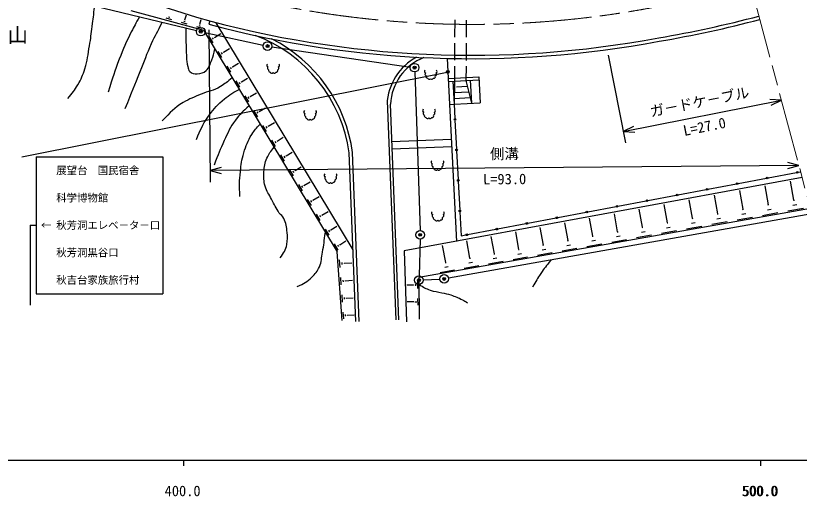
# Model space of a CAD drawing. Units: millimetres, scale not verified. Extents: x 40000 to 680000, y 20000 to 380000.
# Drawn here: x 438912 to 574729, y 198715 to 282090 of the extents above; entities that cross this region are included whole.
import ezdxf
from ezdxf.enums import TextEntityAlignment as Align

# ---------------------------------------------------------------- set-up
doc = ezdxf.new("R2010")
doc.units = ezdxf.units.MM
doc.header["$LTSCALE"] = 1000
doc.header["$PDMODE"] = 32
doc.header["$PDSIZE"] = 500
doc.linetypes.add('CHAIN', pattern=[18.5, 12, -1.5, 3.5, -1.5])
for name, color, linetype, lineweight in [('M-BGD', 7, 'Continuous', 25), ('M-BMK', 2, 'CHAIN', 13), ('M-BMK-ROW', 30, 'Continuous', 25), ('M-STR-STRC', 7, 'Continuous', 25), ('M-TTL-BAND', 7, 'Continuous', 25)]:
    doc.layers.add(name, color=color, linetype=linetype, lineweight=lineweight)
doc.styles.add('@ＭＳ ゴシック', font='')
doc.styles.add('ＭＳ ゴシック', font='')
doc.styles.get('@ＭＳ ゴシック').set_extended_font_data('@MS Gothic')
doc.styles.get('ＭＳ ゴシック').set_extended_font_data('MS Gothic')

msp = doc.modelspace()

# ---------------------------------------------------------------- linework, layer by layer
at = {"layer": 'M-BGD'}
for p, q in [((415145, 299509), (470279, 281822)), ((458861, 282988), (471451, 279574)), ((464950, 281718), (465932, 281433)), ((465404, 281906), (465649, 281834)), ((468218, 281389), (468277, 281372)), ((468248, 281380), (468491, 282219)), ((470852, 280605), (471082, 281400)), ((472553, 281197), (472398, 280617)), ((515005, 281347), (514988, 278347)), ((517005, 281336), (516988, 278336)), ((467607, 280948), (468558, 280672)), ((468046, 281130), (468284, 281061)), ((470233, 280187), (471151, 279921)), ((470657, 280363), (470887, 280296)), ((470823, 280613), (470880, 280597)), ((473591, 280866), (497355, 241486)), ((471451, 279574), (494640, 241148)), ((472406, 279617), (472635, 253228)), ((472409, 278470), (473055, 277400)), ((473374, 278322), (474444, 278968)), ((472972, 278262), (473134, 277995)), ((473354, 278356), (473394, 278289)), ((514983, 277347), (514966, 274347)), ((516983, 277336), (516966, 274336)), ((473959, 275901), (474605, 274831)), ((474904, 275787), (474944, 275720)), ((474924, 275754), (475994, 276400)), ((474522, 275694), (474684, 275426)), ((513701, 274673), (515302, 242946)), ((541587, 275212), (544595, 260043)), ((475509, 273333), (476155, 272263)), ((476072, 273125), (476234, 272858)), ((476454, 273219), (476494, 273152)), ((476474, 273185), (477544, 273831)), ((514961, 273347), (514946, 270746)), ((516961, 273336), (516947, 270847)), ((477059, 270764), (477705, 269694)), ((477622, 270557), (477784, 270289)), ((478004, 270650), (478044, 270583)), ((478024, 270617), (479094, 271263)), ((513877, 271193), (519170, 271460)), ((513902, 270693), (519195, 270960)), ((514701, 270734), (514902, 266739)), ((514946, 270746), (514902, 266739)), ((516947, 270847), (517899, 266890)), ((517697, 270885), (517899, 266890)), ((519170, 271460), (519397, 266965)), ((515322, 269764), (517185, 269858)), ((478609, 268196), (479255, 267126)), ((479172, 267988), (479334, 267721)), ((479554, 268082), (479594, 268015)), ((479574, 268048), (480644, 268694)), ((514913, 267740), (517661, 267879)), ((514924, 268742), (517423, 268868)), ((571626, 267441), (569630, 267573)), ((504840, 229302), (503344, 267329)), ((505340, 229322), (503868, 266723)), ((514103, 266698), (514902, 266739)), ((514902, 266739), (519397, 266965)), ((514902, 266739), (515036, 264242)), ((544206, 262005), (571626, 267441)), ((569831, 266558), (571626, 267441)), ((480159, 265627), (480805, 264557)), ((480722, 265420), (480884, 265152)), ((481104, 265513), (481144, 265446)), ((481124, 265480), (482194, 266126)), ((482674, 262911), (483744, 263557)), ((515052, 263943), (515318, 258950)), ((481709, 263059), (482355, 261988)), ((482272, 262851), (482434, 262584)), ((482654, 262945), (482694, 262878)), ((546000, 262888), (544206, 262005)), ((484224, 260343), (485294, 260988)), ((544206, 262005), (546202, 261873)), ((483259, 260490), (483905, 259420)), ((483822, 260283), (483984, 260015)), ((484204, 260376), (484244, 260309)), ((504122, 260280), (514407, 260684)), ((485774, 257774), (486844, 258420)), ((497846, 229027), (496694, 258300)), ((498445, 229051), (497292, 258353)), ((504173, 258981), (514472, 259386)), ((515334, 258650), (515601, 253657)), ((484809, 257922), (485455, 256851)), ((485372, 257714), (485534, 257447)), ((485754, 257807), (485794, 257741)), ((574659, 256111), (472618, 255228)), ((474545, 255762), (472618, 255228)), ((486359, 255353), (487005, 254283)), ((487324, 255206), (488394, 255851)), ((574659, 256111), (572722, 256612)), ((572731, 255577), (574659, 256111)), ((472618, 255228), (474554, 254727)), ((486922, 255146), (487084, 254878)), ((487304, 255239), (487344, 255172)), ((575223, 254003), (506249, 241276)), ((569315, 253957), (574228, 254886)), ((574523, 254941), (574950, 255022)), ((487909, 252785), (488555, 251714)), ((488854, 252670), (488894, 252604)), ((488874, 252637), (489945, 253283)), ((515617, 253358), (515884, 248365)), ((558900, 251989), (563813, 252918)), ((564107, 252973), (569020, 253902)), ((573791, 250086), (573209, 253377)), ((488473, 252577), (488634, 252309)), ((553692, 251005), (558605, 251934)), ((564980, 248506), (564405, 251752)), ((569377, 249294), (568799, 252563)), ((489459, 250216), (490105, 249146)), ((490023, 250008), (490184, 249741)), ((490404, 250102), (490445, 250035)), ((490424, 250068), (491495, 250714)), ((543276, 249037), (548189, 249965)), ((548484, 250021), (553397, 250949)), ((556232, 246939), (555666, 250140)), ((560598, 247721), (560027, 250945)), ((573707, 250071), (573875, 250100)), ((576651, 248670), (508793, 236661)), ((538068, 248053), (542981, 248981)), ((551882, 246159), (551320, 249338)), ((569185, 248431), (569854, 248550)), ((569294, 249280), (569461, 249309)), ((572730, 248230), (575425, 248707)), ((573597, 249217), (574271, 249337)), ((491009, 247648), (491655, 246577)), ((491573, 247440), (491734, 247172)), ((491954, 247533), (491995, 247466)), ((491974, 247500), (493045, 248146)), ((515900, 248065), (516122, 243906)), ((532860, 247069), (537773, 247997)), ((543230, 244608), (542675, 247743)), ((547548, 245382), (546990, 248539)), ((560515, 247706), (560681, 247736)), ((564788, 247648), (565454, 247766)), ((564896, 248492), (565063, 248521)), ((568322, 247450), (571001, 247924)), ((522445, 245101), (527358, 246029)), ((527653, 246085), (532566, 247013)), ((534641, 243069), (534094, 246160)), ((538928, 243837), (538377, 246950)), ((551801, 246144), (551964, 246173)), ((556043, 246091), (556701, 246207)), ((556150, 246924), (556314, 246953)), ((559555, 245898), (562203, 246367)), ((560407, 246868), (561069, 246985)), ((563931, 246673), (566594, 247144)), ((492559, 245079), (493205, 244009)), ((493123, 244871), (493284, 244604)), ((493504, 244965), (493545, 244898)), ((493524, 244931), (494595, 245577)), ((517237, 244117), (522150, 245045)), ((526115, 241541), (525575, 244588)), ((530370, 242303), (529827, 245372)), ((543149, 244594), (543311, 244623)), ((547361, 244545), (548011, 244660)), ((547467, 245368), (547630, 245397)), ((550852, 244358), (553468, 244821)), ((551694, 245316), (552348, 245432)), ((555196, 245127), (557827, 245593)), ((516122, 243906), (516942, 244061)), ((521875, 240781), (521339, 243806)), ((538743, 243010), (539385, 243124)), ((538848, 243823), (539008, 243851)), ((542213, 242829), (544797, 243287)), ((543044, 243776), (543690, 243890)), ((546525, 243592), (549124, 244052)), ((494109, 242510), (494755, 241440)), ((494673, 242303), (494834, 242035)), ((495054, 242396), (495095, 242329)), ((495074, 242363), (496145, 243009)), ((513441, 239269), (512913, 242251)), ((517650, 240024), (517118, 243027)), ((530291, 242289), (530449, 242317)), ((533636, 241311), (536188, 241763)), ((534458, 242247), (535096, 242360)), ((534561, 243055), (534721, 243083)), ((537916, 242069), (540485, 242523)), ((495476, 229239), (494640, 241148)), ((506249, 241276), (506649, 229004)), ((521796, 240767), (521953, 240795)), ((525933, 240728), (526564, 240840)), ((526036, 241527), (526193, 241555)), ((529371, 240557), (531908, 241006)), ((530188, 241486), (530822, 241598)), ((494988, 239758), (495082, 238418)), ((495425, 239284), (495448, 238949)), ((495835, 239186), (495841, 239103)), ((495838, 239144), (497194, 239240)), ((513364, 239256), (513518, 239283)), ((517471, 239221), (518094, 239332)), ((517572, 240010), (517728, 240037)), ((520888, 239055), (523394, 239499)), ((521694, 239974), (522321, 240084)), ((525122, 239805), (527643, 240251)), ((512466, 237565), (514941, 238003)), ((513263, 238472), (513882, 238581)), ((516669, 238309), (519160, 238750)), ((495204, 236683), (495294, 235391)), ((508793, 236661), (508871, 229432)), ((495625, 236226), (495648, 235903)), ((496021, 236132), (496027, 236051)), ((496024, 236092), (497314, 236182)), ((507844, 235358), (506692, 235345)), ((507843, 235395), (507844, 235321)), ((508199, 235510), (508202, 235213)), ((508551, 235960), (508563, 234771)), ((495416, 233655), (495504, 232410)), ((495823, 233215), (495845, 232904)), ((496204, 233124), (496210, 233046)), ((496207, 233085), (497432, 233171)), ((507894, 232442), (506787, 232430)), ((507894, 232478), (507895, 232406)), ((508240, 232590), (508243, 232301)), ((508582, 233028), (508594, 231871)), ((495626, 230674), (495710, 229475)), ((496017, 230250), (496038, 229950)), ((496385, 230163), (496390, 230088)), ((496387, 230125), (497549, 230207))]:
    msp.add_line(p, q, dxfattribs=at)
for centre in [(515044, 264092), (515326, 258800), (569168, 253930), (574376, 254914), (515609, 253507), (563960, 252945), (558752, 251961), (548336, 249993), (553544, 250977), (543129, 249009), (515892, 248215), (532713, 247041), (537921, 248025), (527505, 246057), (522297, 245073), (517089, 244089)]:
    msp.add_circle(centre, 150, dxfattribs=at)
for centre, radius, start, end in [((517936, 450572), 175350, 254.22967, 280.65617), ((519167, 463405), 187768, 279.56306, 284.98659), ((519167, 463405), 188368, 279.5648, 284.98659), ((517936, 450572), 175950, 255.00027, 280.65431), ((471528, 254874), 25398, 7.75336, 69.55847), ((471528, 254874), 25998, 7.68947, 63.16108), ((513009, 266297), 9751, 118.31385, 177.33184), ((513009, 266297), 9151, 111.41304, 177.33184), ((482728, 273481), 300, 131.69646, 250.31174), ((482841, 272988), 300, 135.42173, 248.97879), ((484249, 272999), 300, 284.47614, 41.84201), ((484343, 273469), 300, 295.5816, 51.83622), ((483014, 272603), 300, 159.44718, 269.02338), ((483295, 272393), 300, 197.56364, 321.14954), ((483754, 272404), 300, 221.4806, 335.92433), ((484053, 272580), 300, 265.11615, 25.19228), ((510033, 272431), 300, 131.69646, 250.31174), ((510145, 271938), 300, 135.42173, 248.97879), ((510319, 271552), 300, 159.44718, 269.02338), ((511357, 271530), 300, 265.11615, 25.19228), ((511554, 271948), 300, 284.47614, 41.84201), ((511648, 272419), 300, 295.5816, 51.83622), ((510599, 271343), 300, 197.56364, 321.14954), ((511058, 271353), 300, 221.4806, 335.92433), ((489150, 265390), 300, 131.69646, 250.31174), ((489263, 264897), 300, 135.42173, 248.97879), ((490671, 264907), 300, 284.47614, 41.84201), ((490765, 265378), 300, 295.5816, 51.83622), ((509737, 265624), 300, 131.69646, 250.31174), ((509849, 265131), 300, 135.42173, 248.97879), ((510023, 264746), 300, 159.44718, 269.02338), ((511061, 264723), 300, 265.11615, 25.19228), ((511258, 265141), 300, 284.47614, 41.84201), ((511352, 265612), 300, 295.5816, 51.83622), ((489436, 264512), 300, 159.44718, 269.02338), ((489717, 264302), 300, 197.56364, 321.14954), ((490175, 264313), 300, 221.4806, 335.92433), ((490475, 264489), 300, 265.11615, 25.19228), ((510304, 264536), 300, 197.56364, 321.14954), ((510762, 264547), 300, 221.4806, 335.92433), ((511216, 256672), 300, 131.69646, 250.31174), ((512832, 256660), 300, 295.5816, 51.83622), ((511329, 256179), 300, 135.42173, 248.97879), ((511502, 255793), 300, 159.44718, 269.02338), ((511783, 255584), 300, 197.56364, 321.14954), ((512242, 255594), 300, 221.4806, 335.92433), ((512541, 255771), 300, 265.11615, 25.19228), ((512738, 256189), 300, 284.47614, 41.84201), ((492682, 254409), 300, 131.69646, 250.31174), ((492794, 253916), 300, 135.42173, 248.97879), ((494203, 253926), 300, 284.47614, 41.84201), ((494297, 254397), 300, 295.5816, 51.83622), ((492968, 253531), 300, 159.44718, 269.02338), ((493249, 253321), 300, 197.56364, 321.14954), ((493707, 253332), 300, 221.4806, 335.92433), ((494006, 253508), 300, 265.11615, 25.19228), ((511290, 247867), 300, 131.69646, 250.31174), ((511403, 247374), 300, 135.42173, 248.97879), ((512812, 247385), 300, 284.47614, 41.84201), ((512905, 247855), 300, 295.5816, 51.83622), ((511576, 246989), 300, 159.44718, 269.02338), ((511857, 246779), 300, 197.56364, 321.14954), ((512316, 246790), 300, 221.4806, 335.92433), ((512615, 246966), 300, 265.11615, 25.19228)]:
    msp.add_arc(centre, radius, start, end, dxfattribs=at)
for points, knots in [([(447924, 267711), (448800, 268748), (449099, 269104), (449682, 270108), (450277, 271131), (450543, 271752), (450907, 272878), (451397, 274392), (451433, 275306), (451706, 276873), (451934, 278178), (452014, 278916), (452186, 280229), (452367, 281611), (452416, 282056), (452605, 283772)], [0, 0, 0, 0, 1, 1, 1, 2, 2, 2, 3, 3, 3, 4, 4, 4, 5, 5, 5, 5]), ([(460389, 281884), (459672, 280665), (459484, 280306), (458951, 279271), (458026, 277473), (457613, 276411), (456874, 274529), (456015, 272343), (455789, 271558), (454956, 268830)], [0, 0, 0, 0, 1, 1, 1, 2, 2, 2, 3, 3, 3, 3]), ([(464307, 280933), (463361, 279180), (463103, 278678), (462414, 277193), (461553, 275339), (461212, 274239), (460443, 272345), (459421, 269829), (459103, 269041), (457832, 265900)], [0, 0, 0, 0, 1, 1, 1, 2, 2, 2, 3, 3, 3, 3]), ([(468375, 279946), (468387, 278320), (468389, 277877), (468460, 276554), (468529, 275261), (468431, 274511), (468726, 273251), (468809, 272897), (468847, 272660), (469099, 272399), (469461, 272024), (469859, 271984), (470378, 272026), (471014, 272077), (471447, 272133), (471923, 272558), (472533, 273105), (472585, 273660), (472881, 274423), (473159, 275138), (473227, 275431), (473419, 276312)], [0, 0, 0, 0, 1, 1, 1, 2, 2, 2, 3, 3, 3, 4, 4, 4, 5, 5, 5, 6, 6, 6, 7, 7, 7, 7]), ([(476428, 271326), (475578, 270559), (475248, 270307), (474400, 269788), (473197, 269052), (472342, 269007), (471044, 268457), (469818, 267937), (469097, 267700), (467954, 267018), (466320, 266044), (465794, 265396), (464278, 263822)], [0, 0, 0, 0, 1, 1, 1, 2, 2, 2, 3, 3, 3, 4, 4, 4, 4]), ([(470244, 260626), (471002, 262429), (471253, 263079), (472215, 264461), (473066, 265684), (473594, 266362), (474719, 267338), (475760, 268241), (476257, 268532), (477646, 269308)], [0, 0, 0, 0, 1, 1, 1, 2, 2, 2, 3, 3, 3, 3]), ([(479381, 266433), (478212, 265434), (477797, 265046), (476983, 263982), (476022, 262725), (475751, 261839), (475065, 260413), (474286, 258790), (474072, 258190), (473308, 256151)], [0, 0, 0, 0, 1, 1, 1, 2, 2, 2, 3, 3, 3, 3]), ([(477756, 250718), (477707, 252724), (477664, 253358), (477862, 255032), (478014, 256313), (478047, 257056), (478448, 258282), (478872, 259575), (479088, 260340), (479833, 261478), (480329, 262236), (480560, 262532), (481276, 263293)], [0, 0, 0, 0, 1, 1, 1, 2, 2, 2, 3, 3, 3, 4, 4, 4, 4]), ([(484734, 240064), (485370, 240993), (485699, 241405), (485906, 242407), (486070, 243202), (486017, 243675), (485959, 244485), (485889, 245467), (485765, 246033), (485373, 246935), (485188, 247362), (484858, 247454), (484601, 247841), (484009, 248734), (483760, 249286), (483269, 250238), (482813, 251123), (482421, 251571), (482150, 252529), (481889, 253453), (481880, 254020), (481937, 254979), (481995, 255937), (482089, 256496), (482470, 257376), (482822, 258187), (483069, 258507), (483700, 259277)], [0, 0, 0, 0, 1, 1, 1, 2, 2, 2, 3, 3, 3, 4, 4, 4, 5, 5, 5, 6, 6, 6, 7, 7, 7, 8, 8, 8, 9, 9, 9, 9]), ([(487717, 235109), (488887, 235678), (489407, 235881), (490221, 236707), (490837, 237333), (491196, 237716), (491553, 238519), (491967, 239451), (491901, 240072), (492085, 241076), (492333, 242425), (492380, 242885), (492586, 244551)], [0, 0, 0, 0, 1, 1, 1, 2, 2, 2, 3, 3, 3, 4, 4, 4, 4]), ([(531688, 239697), (530814, 238626), (530554, 238312), (529914, 237362), (529309, 236463), (529120, 236127), (528486, 234982)], [0, 0, 0, 0, 1, 1, 1, 2, 2, 2, 2]), ([(508806, 235499), (509646, 234965), (509951, 234765), (510764, 234475), (511530, 234202), (512007, 234214), (512799, 234027), (513391, 233887), (513736, 233853), (514309, 233649), (515119, 233362), (515581, 233205), (516338, 232800), (516695, 232609), (516825, 232541), (517235, 232281)], [0, 0, 0, 0, 1, 1, 1, 2, 2, 2, 3, 3, 3, 4, 4, 4, 5, 5, 5, 5])]:
    msp.add_open_spline(points, degree=3, knots=knots, dxfattribs=at)
at = {"layer": 'M-BMK'}
msp.add_line((566533, 286467), (577416, 245810), dxfattribs=at)
msp.add_arc((517936, 450572), 170000, 254.26115, 280.67336, dxfattribs=at)
at = {"layer": 'M-BMK-ROW'}
for p, q in [((452519, 283793), (470253, 279491)), ((471716, 279156), (481835, 276978)), ((483310, 276711), (507317, 273179)), ((508084, 272320), (508997, 244813)), ((576910, 247700), (513923, 236553)), ((509001, 243314), (508819, 236977)), ((509547, 236261), (512435, 236389))]:
    msp.add_line(p, q, dxfattribs=at)
for centre in [(470982, 279314), (482568, 276820), (508059, 273070), (509022, 244064), (508798, 236228), (513184, 236423)]:
    msp.add_circle(centre, 750, dxfattribs=at)
for p in [(470982, 279314), (482568, 276820), (508059, 273070), (509022, 244064), (508798, 236228), (513184, 236423)]:
    msp.add_point(p, dxfattribs=at)
at = {"layer": 'M-STR-STRC'}
for p, q in [((440000, 257614), (513672, 272301)), ((442444, 257614), (464444, 257614)), ((442444, 257614), (442444, 233864)), ((464444, 257614), (464444, 233864)), ((441444, 245739), (441444, 231864)), ((441444, 245739), (442444, 245739)), ((442444, 233864), (464444, 233864))]:
    msp.add_line(p, q, dxfattribs=at)
for radius in [150, 120, 90, 60, 30]:
    msp.add_circle((513819, 272330), radius, dxfattribs=at)
msp.add_point((513819, 272330), dxfattribs=at)
at = {"layer": 'M-TTL-BAND'}
for p, q in [((40000, 205000), (579000, 205000)), ((468000, 205000), (468000, 204000)), ((568000, 205000), (568000, 204000))]:
    msp.add_line(p, q, dxfattribs=at)

# ---------------------------------------------------------------- texts
at = {"layer": 'M-BGD', "style": 'ＭＳ ゴシック'}
msp.add_text('字\u3000台山', height=2566, dxfattribs=at).set_placement((434014, 276664), align=Align.BOTTOM_CENTER)
for s, rotation, p in [('ガ－ドケ－ブル', 11.215, (557721, 265704)), ('側溝', 0.496, (523630, 256669))]:
    msp.add_text(s, height=1833, rotation=rotation, dxfattribs=at).set_placement(p, align=Align.BOTTOM_CENTER)
at = {"layer": 'M-BGD', "style": '@ＭＳ ゴシック'}
for s, rotation, p in [('L=27.0', 11.215, (558110, 263742)), ('L=93.0', 0.496, (523647, 254669))]:
    msp.add_text(s, height=1833, rotation=rotation, dxfattribs=at).set_placement(p, align=Align.TOP_CENTER)
at = {"layer": 'M-STR-STRC', "style": 'ＭＳ ゴシック'}
for s, p in [('展望台\u3000国民宿舎', (445944, 255239)), ('科学博物館', (445944, 250489)), ('秋芳洞エレベ－タ－口', (445944, 245739)), ('秋芳洞黒谷口', (445944, 240989)), ('秋吉台家族旅行村', (445944, 236239))]:
    msp.add_text(s, height=1320, dxfattribs=at).set_placement(p, align=Align.MIDDLE_LEFT)
msp.add_text('←', height=1320, dxfattribs=at).set_placement((444194, 245739), align=Align.MIDDLE_CENTER)
at = {"layer": 'M-TTL-BAND', "style": 'ＭＳ ゴシック'}
for s, p in [('400.0', (467844, 198195)), ('500.0', (567844, 198195)), ('500.0', (568000, 198195))]:
    msp.add_text(s, height=1833, dxfattribs=at).set_placement(p, align=Align.BOTTOM_CENTER)

doc.saveas('drawing.dxf')
